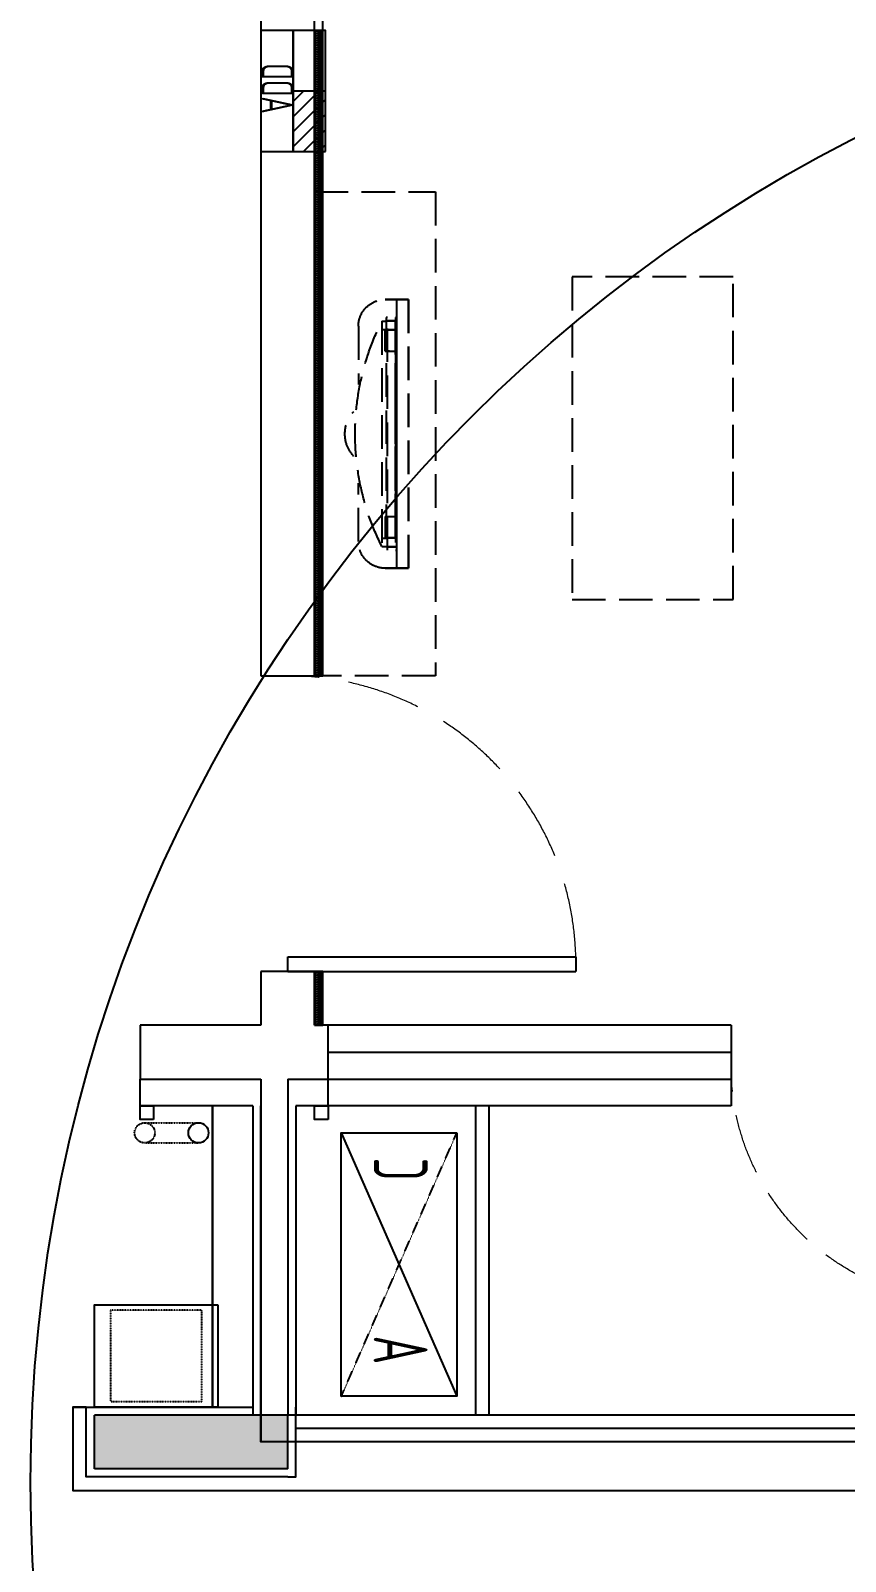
# Model space of a CAD drawing. Header units: millimetres. Extents: x -28014 to 297841, y -81741 to 47579.
# Drawn here: x 263698 to 266731, y -52128 to -46434 of the extents above; entities that cross this region are included whole.
import ezdxf

# ---------------------------------------------------------------- set-up
doc = ezdxf.new("R2010")
doc.units = ezdxf.units.MM
doc.header["$MEASUREMENT"] = 0
doc.linetypes.add('__DASH', pattern=[0.35, 0.25, -0.1])
doc.linetypes.add('DASH', pattern=[0.35, 0.25, -0.1])
for name, color, linetype in [('A-墙体-面层', 6, 'Continuous'), ('A-楼面-下部', 23, 'Continuous'), ('A-注释-填充', 8, 'Continuous'), ('A-电气-洞口', 171, 'Continuous'), ('A-立面-填充2', 32, 'Continuous'), ('A-结构-墙体', 171, 'Continuous'), ('A-给排水-设备', 132, 'Continuous'), ('AR9-剪力墙（柱）填充', 250, 'Continuous'), ('AR9-剪力墙（柱）线', 6, 'Continuous'), ('AR9-墙线', 160, 'Continuous'), ('AR9-建筑幕墙（窗）', 12, 'Continuous'), ('AR9-阳台栏杆（天花隐）', 12, 'Continuous'), ('FC-平面高差线', 144, 'Continuous'), ('FF-活动家具', 51, 'Continuous'), ('FF-门', 20, 'Continuous'), ('FF-门套', 20, 'Continuous'), ('装饰', 152, 'Continuous')]:
    doc.layers.add(name, color=color, linetype=linetype)
doc.styles.add('DADRI-HZ', font='hzs.shx', dxfattribs={"width": 0.7, "bigfont": 'hztxt.shx'})
doc.styles.add('标注', font='hzs.shx', dxfattribs={"width": 0.7, "bigfont": 'hztxt.shx'})

# ---------------------------------------------------------------- blocks, each defined once
blk = doc.blocks.new('1800电视柜')
at = {"layer": 'FF-活动家具', "linetype": '__DASH', "ltscale": 500}
for p, q in [((500, -163), (716.6, -163)), ((1300, -163), (1083.4, -163)), ((480.5, -250.7), (1319.5, -250.7)), ((480.5, -250.7), (480.5, -265.7)), ((512.3, -250.7), (512.3, -265.7)), ((592.8, -263), (512.3, -263)), ((1207.2, -263), (1287.7, -263)), ((1287.7, -250.7), (1287.7, -265.7)), ((1319.5, -250.7), (1319.5, -265.7)), ((1400, -306.4), (400, -306.4))]:
    blk.add_line(p, q, dxfattribs=at)
for points in [[(0, 0), (0, -450), (1800, -450), (1800, 0)], [(1332.5, -305.7), (467.5, -305.7), (467.5, -300.7), (1332.5, -300.7)]]:
    blk.add_lwpolyline(points, close=True, dxfattribs=at)
for points in [[(1400, -263), (1400, -350), (400, -350), (400, -263)], [(400, -263), (400, -350), (1400, -350), (1400, -263)]]:
    blk.add_lwpolyline(points, dxfattribs=at)
for centre, radius, start, end in [((900, -234), 121.2, 46.3591, 133.6409), ((500, -263), 100, 90, 180), ((900, -1080.6), 929.9, 63.1842, 116.8158), ((1300, -263), 100, 0, 90)]:
    blk.add_arc(centre, radius, start, end, dxfattribs=at)
for points, invisible_edges in [([(400, -344.2, -63), (400, -279, -73), (400, -306.4, -79.5), (400, -344.2, -63)], 13), ([(400, -279, 2.6), (400, -347, -21.2), (400, -306.4, 9.2), (400, -279, 2.6)], 11), ([(592.8, -263, -70.4), (592.8, -279, 2.6), (592.8, -263), (592.8, -263, -70.4)], 9), ([(592.8, -279, -73), (592.8, -279, 2.6), (592.8, -263, -70.4), (592.8, -279, -73)], 11), ([(592.8, -344.2, -63), (592.8, -279, -73), (592.8, -306.4, -79.5), (592.8, -344.2, -63)], 13), ([(1207.2, -344.2, -63), (1207.2, -263), (1207.2, -306.4, -79.5), (1207.2, -344.2, -63)], 13), ([(400, -306.4, 9.2), (400, -344.2, -7.4), (400, -333, 18.3), (400, -306.4, 9.2)], 11), ([(400, -344.2, -63), (400, -306.4, -79.5), (400, -333, -88.7), (400, -344.2, -63)], 13), ([(400, -333.4, -88), (400, -334.7, -89.7), (400, -333, -88.7), (400, -333.4, -88)], 9), ([(400, -334.7, 19.4), (400, -333.5, 17.5), (400, -333, 18.3), (400, -334.7, 19.4)], 9), ([(400, -333, 18.3), (400, -344.2, -7.4), (400, -339.4, 5.9), (400, -333, 18.3)], 9), ([(400, -344.2, -63), (400, -333, -88.7), (400, -339.4, -76.3), (400, -344.2, -63)], 9), ([(400, -333.9, -87.2), (400, -335.6, -88.2), (400, -333.4, -88), (400, -333.9, -87.2)], 11), ([(400, -335.6, 17.8), (400, -333.9, 16.8), (400, -333.5, 17.5), (400, -335.6, 17.8)], 13), ([(400, -336.1, 17), (400, -333.9, 16.8), (400, -335.6, 17.8), (400, -336.1, 17)], 11), ([(400, -336.1, 17), (400, -334.4, 16), (400, -333.9, 16.8), (400, -336.1, 17)], 13), ([(400, -334.3, -86.5), (400, -335.6, -88.2), (400, -333.9, -87.2), (400, -334.3, -86.5)], 11), ([(400, -334.3, -86.5), (400, -336.1, -87.4), (400, -335.6, -88.2), (400, -334.3, -86.5)], 13), ([(400, -334.7, -85.7), (400, -336.1, -87.4), (400, -334.3, -86.5), (400, -334.7, -85.7)], 11), ([(400, -336.1, 17), (400, -334.8, 15.2), (400, -334.4, 16), (400, -336.1, 17)], 13), ([(400, -335.6, 17.8), (400, -334.7, 19.4), (400, -335.2, 18.6), (400, -335.6, 17.8)], 9), ([(400, -334.7, -89.7), (400, -335.6, -88.2), (400, -335.2, -89), (400, -334.7, -89.7)], 9), ([(400, -335.1, -85), (400, -337, -85.8), (400, -334.7, -85.7), (400, -335.1, -85)], 11), ([(400, -337, 15.5), (400, -335.3, 14.4), (400, -334.8, 15.2), (400, -337, 15.5)], 13), ([(400, -335.6, -84.2), (400, -337, -85.8), (400, -335.1, -85), (400, -335.6, -84.2)], 11), ([(400, -337.4, 14.7), (400, -335.3, 14.4), (400, -337, 15.5), (400, -337.4, 14.7)], 11), ([(400, -337.4, 14.7), (400, -335.7, 13.6), (400, -335.3, 14.4), (400, -337.4, 14.7)], 13), ([(400, -336, -83.5), (400, -337.8, -84.3), (400, -335.6, -84.2), (400, -336, -83.5)], 11), ([(400, -337.4, 14.7), (400, -336.1, 12.8), (400, -335.7, 13.6), (400, -337.4, 14.7)], 13), ([(400, -336.4, -82.7), (400, -337.8, -84.3), (400, -336, -83.5), (400, -336.4, -82.7)], 11), ([(400, -336.1, -87.4), (400, -337, -85.8), (400, -336.5, -86.6), (400, -336.1, -87.4)], 9), ([(400, -337, 15.5), (400, -336.1, 17), (400, -336.5, 16.3), (400, -337, 15.5)], 9), ([(400, -338.2, 13.1), (400, -336.5, 12), (400, -336.1, 12.8), (400, -338.2, 13.1)], 13), ([(400, -336.4, -82.7), (400, -338.2, -83.5), (400, -337.8, -84.3), (400, -336.4, -82.7)], 13), ([(400, -336.7, -82), (400, -338.2, -83.5), (400, -336.4, -82.7), (400, -336.7, -82)], 11), ([(400, -338.2, 13.1), (400, -337, 11.2), (400, -336.5, 12), (400, -338.2, 13.1)], 13), ([(400, -337.1, -81.2), (400, -339, -81.9), (400, -336.7, -82), (400, -337.1, -81.2)], 11), ([(400, -337, -85.8), (400, -337.8, -84.3), (400, -337.4, -85.1), (400, -337, -85.8)], 9), ([(400, -339, 11.5), (400, -337.4, 10.4), (400, -337, 11.2), (400, -339, 11.5)], 13), ([(400, -337.5, -80.4), (400, -339, -81.9), (400, -337.1, -81.2), (400, -337.5, -80.4)], 11), ([(400, -338.2, 13.1), (400, -337.4, 14.7), (400, -337.8, 13.9), (400, -338.2, 13.1)], 9), ([(400, -339, 11.5), (400, -337.8, 9.6), (400, -337.4, 10.4), (400, -339, 11.5)], 13), ([(400, -337.9, -79.7), (400, -339.8, -80.3), (400, -337.5, -80.4), (400, -337.9, -79.7)], 11), ([(400, -339.8, 9.9), (400, -338.1, 8.8), (400, -337.8, 9.6), (400, -339.8, 9.9)], 13), ([(400, -338.2, -78.9), (400, -339.8, -80.3), (400, -337.9, -79.7), (400, -338.2, -78.9)], 11), ([(400, -339.8, 9.9), (400, -338.5, 7.9), (400, -338.1, 8.8), (400, -339.8, 9.9)], 13), ([(400, -339, 11.5), (400, -338.2, 13.1), (400, -338.6, 12.3), (400, -339, 11.5)], 9), ([(400, -338.2, -83.5), (400, -339, -81.9), (400, -338.6, -82.7), (400, -338.2, -83.5)], 9), ([(400, -338.6, -78.1), (400, -340.6, -78.6), (400, -338.2, -78.9), (400, -338.6, -78.1)], 11), ([(400, -340.6, 8.3), (400, -338.9, 7.1), (400, -338.5, 7.9), (400, -340.6, 8.3)], 13), ([(400, -339, -77.4), (400, -340.6, -78.6), (400, -338.6, -78.1), (400, -339, -77.4)], 11), ([(400, -340.9, 7.5), (400, -338.9, 7.1), (400, -340.6, 8.3), (400, -340.9, 7.5)], 11), ([(400, -340.9, 7.5), (400, -339.3, 6.3), (400, -338.9, 7.1), (400, -340.9, 7.5)], 13), ([(400, -339, -81.9), (400, -339.8, -80.3), (400, -339.4, -81.1), (400, -339, -81.9)], 9), ([(400, -339.8, 9.9), (400, -339, 11.5), (400, -339.4, 10.7), (400, -339.8, 9.9)], 9), ([(400, -339, -77.4), (400, -340.9, -77.8), (400, -340.6, -78.6), (400, -339, -77.4)], 13), ([(400, -339.3, -76.6), (400, -340.9, -77.8), (400, -339, -77.4), (400, -339.3, -76.6)], 11), ([(400, -340.9, 7.5), (400, -339.6, 5.5), (400, -339.3, 6.3), (400, -340.9, 7.5)], 13), ([(400, -339.6, -75.8), (400, -341.7, -76.2), (400, -339.3, -76.6), (400, -339.6, -75.8)], 11), ([(400, -341.7, 5.8), (400, -340, 4.6), (400, -339.6, 5.5), (400, -341.7, 5.8)], 13), ([(400, -340, -75), (400, -341.7, -76.2), (400, -339.6, -75.8), (400, -340, -75)], 11), ([(400, -340.6, 8.3), (400, -339.8, 9.9), (400, -340.2, 9.1), (400, -340.6, 8.3)], 9), ([(400, -339.8, -80.3), (400, -340.6, -78.6), (400, -340.2, -79.5), (400, -339.8, -80.3)], 9), ([(400, -342, 5), (400, -340, 4.6), (400, -341.7, 5.8), (400, -342, 5)], 11), ([(400, -342, 5), (400, -340.3, 3.8), (400, -340, 4.6), (400, -342, 5)], 13), ([(400, -340.3, -74.2), (400, -341.7, -76.2), (400, -340, -75), (400, -340.3, -74.2)], 11), ([(400, -340.6, -73.4), (400, -342.3, -74.5), (400, -340.3, -74.2), (400, -340.6, -73.4)], 11), ([(400, -342.7, 3.3), (400, -340.7, 3), (400, -340.3, 3.8), (400, -342.7, 3.3)], 13), ([(400, -340.9, -72.6), (400, -342.3, -74.5), (400, -340.6, -73.4), (400, -340.9, -72.6)], 11), ([(400, -342.7, 3.3), (400, -341, 2.1), (400, -340.7, 3), (400, -342.7, 3.3)], 13), ([(400, -341.7, 5.8), (400, -340.9, 7.5), (400, -341.3, 6.6), (400, -341.7, 5.8)], 9), ([(400, -340.9, -77.8), (400, -341.7, -76.2), (400, -341.3, -77), (400, -340.9, -77.8)], 9), ([(400, -341.2, -71.8), (400, -343, -72.9), (400, -340.9, -72.6), (400, -341.2, -71.8)], 11), ([(400, -343.3, 1.7), (400, -341.3, 1.3), (400, -341, 2.1), (400, -343.3, 1.7)], 13), ([(400, -341.6, -71), (400, -343, -72.9), (400, -341.2, -71.8), (400, -341.6, -71)], 11), ([(400, -343.3, 1.7), (400, -341.6, 0.4), (400, -341.3, 1.3), (400, -343.3, 1.7)], 13), ([(400, -341.8, -70.2), (400, -343.6, -71.2), (400, -341.6, -71), (400, -341.8, -70.2)], 11), ([(400, -343.9, 0), (400, -342, -0.4), (400, -341.6, 0.4), (400, -343.9, 0)], 13), ([(552.5, -300.7, 151.3), (467.5, -300.7, 611.3), (552.5, -300.7, 561.3), (552.5, -300.7, 151.3)], 11), ([(552.5, -300.7, 561.3), (750.6, -300.7, 611.3), (780.1, -300.7, 561.3), (552.5, -300.7, 561.3)], 9), ([(1051.3, -300.7, 101.3), (552.5, -300.7, 151.3), (1021.8, -300.7, 151.3), (1051.3, -300.7, 101.3)], 9), ([(750.6, -300.7, 611.3), (1247.5, -300.7, 561.3), (780.1, -300.7, 561.3), (750.6, -300.7, 611.3)], 9), ([(1247.5, -300.7, 151.3), (1051.3, -300.7, 101.3), (1021.8, -300.7, 151.3), (1247.5, -300.7, 151.3)], 9), ([(1247.5, -300.7, 561.3), (1332.5, -300.7, 611.3), (1247.5, -300.7, 151.3), (1247.5, -300.7, 561.3)], 11), ([(400, -341.7, -76.2), (400, -342.3, -74.5), (400, -342, -75.4), (400, -341.7, -76.2)], 9), ([(400, -341.8, -70.2), (400, -343.9, -70.3), (400, -343.6, -71.2), (400, -341.8, -70.2)], 13), ([(400, -342.1, -69.4), (400, -343.9, -70.3), (400, -341.8, -70.2), (400, -342.1, -69.4)], 11), ([(400, -342.7, 3.3), (400, -342, 5), (400, -342.3, 4.2), (400, -342.7, 3.3)], 9), ([(400, -343.9, 0), (400, -342.3, -1.3), (400, -342, -0.4), (400, -343.9, 0)], 13), ([(400, -342.4, -68.6), (400, -343.9, -70.3), (400, -342.1, -69.4), (400, -342.4, -68.6)], 11), ([(400, -342.3, -74.5), (400, -343, -72.9), (400, -342.7, -73.7), (400, -342.3, -74.5)], 9), ([(400, -344.5, -1.7), (400, -342.5, -2.1), (400, -342.3, -1.3), (400, -344.5, -1.7)], 13), ([(400, -342.7, -67.8), (400, -344.5, -68.6), (400, -342.4, -68.6), (400, -342.7, -67.8)], 11), ([(400, -344.5, -1.7), (400, -342.8, -3), (400, -342.5, -2.1), (400, -344.5, -1.7)], 13), ([(400, -343.3, 1.7), (400, -342.7, 3.3), (400, -343, 2.5), (400, -343.3, 1.7)], 9), ([(400, -342.7, -67.8), (400, -344.8, -67.8), (400, -344.5, -68.6), (400, -342.7, -67.8)], 13), ([(400, -343, -67), (400, -344.8, -67.8), (400, -342.7, -67.8), (400, -343, -67)], 11), ([(400, -344.8, -2.6), (400, -342.8, -3), (400, -344.5, -1.7), (400, -344.8, -2.6)], 11), ([(400, -344.8, -2.6), (400, -343.1, -3.8), (400, -342.8, -3), (400, -344.8, -2.6)], 13), ([(400, -343, -72.9), (400, -343.6, -71.2), (400, -343.3, -72), (400, -343, -72.9)], 9), ([(400, -343.2, -66.2), (400, -344.8, -67.8), (400, -343, -67), (400, -343.2, -66.2)], 11), ([(400, -345.3, -4.3), (400, -343.4, -4.7), (400, -343.1, -3.8), (400, -345.3, -4.3)], 13), ([(400, -343.5, -65.4), (400, -345.3, -66.1), (400, -343.2, -66.2), (400, -343.5, -65.4)], 11), ([(400, -343.9, 0), (400, -343.3, 1.7), (400, -343.6, 0.8), (400, -343.9, 0)], 9), ([(400, -345.3, -4.3), (400, -343.6, -5.6), (400, -343.4, -4.7), (400, -345.3, -4.3)], 13), ([(400, -343.7, -64.6), (400, -345.3, -66.1), (400, -343.5, -65.4), (400, -343.7, -64.6)], 11), ([(400, -345.6, -5.1), (400, -343.9, -6.4), (400, -343.6, -5.6), (400, -345.6, -5.1)], 13), ([(400, -344, -63.7), (400, -345.9, -64.4), (400, -343.7, -64.6), (400, -344, -63.7)], 11), ([(400, -344.5, -1.7), (400, -343.9, 0), (400, -344.2, -0.9), (400, -344.5, -1.7)], 9), ([(400, -343.9, -70.3), (400, -344.5, -68.6), (400, -344.2, -69.5), (400, -343.9, -70.3)], 9), ([(400, -346.1, -6.9), (400, -344.2, -7.3), (400, -343.9, -6.4), (400, -346.1, -6.9)], 13), ([(400, -344.2, -62.9), (400, -345.9, -64.4), (400, -344, -63.7), (400, -344.2, -62.9)], 11), ([(400, -344.4, -62.1), (400, -346.3, -62.6), (400, -344.2, -62.9), (400, -344.4, -62.1)], 11), ([(400, -346.1, -6.9), (400, -344.4, -8.2), (400, -344.2, -7.3), (400, -346.1, -6.9)], 13), ([(400, -344.6, -61.3), (400, -346.3, -62.6), (400, -344.4, -62.1), (400, -344.6, -61.3)], 11), ([(400, -346.6, -8.6), (400, -344.6, -9.1), (400, -344.4, -8.2), (400, -346.6, -8.6)], 13), ([(400, -344.8, -60.4), (400, -346.8, -60.9), (400, -344.6, -61.3), (400, -344.8, -60.4)], 11), ([(400, -346.6, -8.6), (400, -344.9, -9.9), (400, -344.6, -9.1), (400, -346.6, -8.6)], 13), ([(400, -345.1, -59.6), (400, -346.8, -60.9), (400, -344.8, -60.4), (400, -345.1, -59.6)], 11), ([(400, -346.8, -9.5), (400, -345.1, -10.8), (400, -344.9, -9.9), (400, -346.8, -9.5)], 13)]:
    blk.add_3dface(points, dxfattribs=dict(at, invisible_edges=invisible_edges))
for points in [[(467.5, -270.7, 57.3), (467.5, -265.7, 57.3), (1332.5, -265.7, 57.3), (1332.5, -270.7, 57.3)], [(479.5, -300.7, 117.3), (479.5, -270.7, 117.3), (479.5, -270.7, 595.3), (479.5, -300.7, 595.3)], [(513.3, -300.7, 117.3), (513.3, -270.7, 117.3), (513.3, -270.7, 595.3), (513.3, -300.7, 595.3)], [(1286.7, -300.7, 117.3), (1286.7, -270.7, 117.3), (1286.7, -270.7, 595.3), (1286.7, -300.7, 595.3)], [(1320.5, -300.7, 117.3), (1320.5, -270.7, 117.3), (1320.5, -270.7, 595.3), (1320.5, -300.7, 595.3)], [(479.5, -300.7, 117.3), (1320.5, -300.7, 117.3), (1320.5, -300.7, 595.3), (479.5, -300.7, 595.3)]]:
    blk.add_3dface(points, dxfattribs=at)
blk = doc.blocks.new('1200长茶几')
at = {"layer": 'FF-活动家具', "linetype": '__DASH', "ltscale": 500}
blk.add_lwpolyline([(0, -600), (1200, -600), (1200, 0), (0, 0)], close=True, dxfattribs=at)
blk = doc.blocks.new('双机上下布置')
blk.add_lwpolyline([(980, 0), (0, 0), (0, -430), (980, -430)], close=True)
at = {"linetype": 'DASH', "ltscale": 0.5}
blk.add_lwpolyline([(0, -430), (980, 0)], dxfattribs=at)
blk.add_lwpolyline([(980, -430), (0, 0)])
at = {"style": 'DADRI-HZ', "width": 0.7}
for s, p in [('A', (118.8, -309.1)), ('C', (801.7, -309.1))]:
    blk.add_text(s, height=200, dxfattribs=at).set_placement(p)
blk = doc.blocks.new('$DorLib2D$00000001')
for p, q in [((0.45, 0.975), (0.5, 0.975)), ((0.45, 0), (0.45, 0.975)), ((0.5, 0), (0.5, 0.975)), ((0.5, 0), (0.45, 0))]:
    blk.add_line(p, q)
at = {"color": 8, "linetype": '__DASH', "lineweight": 13}
blk.add_arc((0.475, 0), 0.975, 91.4693, 180, dxfattribs=at)
blk = doc.blocks.new('$WINLIB2D$00000001')
at = {"color": 0}
for points in [[(-0.5, 0.5), (-0.5, -0.5)], [(-0.5, 0.5), (0.5, 0.5)], [(0.5, -0.5), (0.5, 0.5)], [(0.5, 0.1667), (-0.5, 0.1667)], [(0.5, -0.1667), (-0.5, -0.1667)], [(-0.5, -0.5), (0.5, -0.5)]]:
    blk.add_lwpolyline(points, dxfattribs=at)
blk = doc.blocks.new('$LinePat$岩棉板')
at = {"color": 0}
for p, q in [((0, -17), (12, -67)), ((12, -67), (24, -17))]:
    blk.add_line(p, q, dxfattribs=at)
for centre, start, end in [((12, -17), 0, 180), ((0, -67), 270, 0), ((24, -67), 180, 270)]:
    blk.add_arc(centre, 12, start, end, dxfattribs=at)
at = {"layer": 'Defpoints'}
blk.add_point((0, 0), dxfattribs=at)
at = {"layer": 'Defpoints', "color": 0}
blk.add_point((24, -84), dxfattribs=at)
blk = doc.blocks.new('d1')
at = {"layer": 'A-电气-洞口'}
blk.add_lwpolyline([(0, 120), (450, 120), (450, 0), (0, 0)], close=True, dxfattribs=at)
at = {"layer": 'A-电气-洞口', "style": '标注', "width": 0.7}
blk.add_text('ADD', height=120, dxfattribs=at).set_placement((140.9, 1.8))
blk = doc.blocks.new('d2')
at = {"layer": 'A-电气-洞口'}
h = blk.add_hatch(dxfattribs=at)
h.set_pattern_fill('ANSI31', color=256, scale=25, style=0)
h.set_pattern_definition([(45, (-62577.283, -46598.13), (-28.0633, 28.0633), [])])
h.paths.add_polyline_path([(225, 0), (225, 120), (0, 120), (0, 0)])
blk.add_line((225, 120), (225, 0), dxfattribs=at)
at = {"layer": 'A-电气-洞口', "ltscale": 0.01}
blk.add_lwpolyline([(0, 120), (450, 120), (450, 0), (0, 0)], close=True, dxfattribs=at)

msp = doc.modelspace()

# ---------------------------------------------------------------- hatches: boundary and pattern name
at = {"layer": 'AR9-剪力墙（柱）填充'}
msp.add_hatch(color=256, dxfattribs=at).paths.add_polyline_path([(264655.669, -51583.674), (263935.669, -51583.674), (263935.669, -51783.674), (264655.669, -51783.674)])

# ---------------------------------------------------------------- linework, layer by layer
at = {"layer": 'A-墙体-面层', "ltscale": 0.01}
msp.add_lwpolyline([(264755.669, -50133.674), (264785.669, -50133.674), (264785.669, -49933.674), (264755.669, -49933.674)], dxfattribs=at)
at = {"layer": 'A-楼面-下部', "ltscale": 0.01}
msp.add_lwpolyline([(264375.669, -50433.674), (264375.67, -51173.674)], dxfattribs=at)
at = {"layer": 'A-注释-填充', "linetype": '__DASH', "ltscale": 0.5}
msp.add_lwpolyline([(264375.67, -51173.674), (264375.669, -51553.674)], dxfattribs=at)
at = {"layer": 'A-立面-填充2', "ltscale": 0.25}
msp.add_lwpolyline([(264395.669, -51173.674), (264395.669, -51553.674), (263935.669, -51553.674), (263935.669, -51173.674)], close=True, dxfattribs=at)
at = {"layer": 'A-立面-填充2', "linetype": 'DASH', "ltscale": 0.25}
msp.add_lwpolyline([(263995.669, -51193.674), (263995.669, -51533.674), (264335.669, -51533.674), (264335.669, -51193.674)], close=True, dxfattribs=at)
at = {"layer": 'A-结构-墙体', "linetype": '__DASH'}
msp.add_lwpolyline([(267605.669, -51583.674), (264555.669, -51583.674), (264555.669, -51683.674)], dxfattribs=at)
at = {"layer": 'A-给排水-设备', "linetype": '__DASH', "ltscale": 0.1}
for points in [[(264123.17, -50496.174), (264323.17, -50496.174)], [(264123.17, -50571.174), (264323.17, -50571.174)]]:
    msp.add_lwpolyline(points, dxfattribs=at)
msp.add_circle((264123.17, -50533.674), 37.5, dxfattribs=at)
at = {"layer": 'A-给排水-设备'}
msp.add_circle((264323.17, -50533.674), 37.5, dxfattribs=at)
at = {"layer": 'AR9-剪力墙（柱）线'}
for p, q in [((264655.669, -51583.674), (263935.669, -51583.674)), ((263935.669, -51783.674), (263935.669, -51583.674)), ((264655.669, -51783.674), (264655.669, -51583.674)), ((264655.669, -51783.674), (263935.669, -51783.674))]:
    msp.add_line(p, q, dxfattribs=at)
at = {"layer": 'AR9-墙线'}
for p, q in [((264555.669, -45533.674), (264555.669, -48833.674)), ((264755.669, -48833.674), (264755.669, -45633.674)), ((264555.669, -48833.674), (264755.669, -48833.674)), ((264755.669, -49933.674), (264555.669, -49933.674)), ((264555.669, -49933.674), (264555.669, -50133.674)), ((264755.669, -50133.674), (264755.669, -49933.674)), ((264555.669, -50133.674), (264105.669, -50133.674)), ((264105.669, -50133.674), (264105.669, -50333.674)), ((264805.669, -50133.674), (264755.669, -50133.674)), ((264805.669, -50333.674), (264805.669, -50133.674)), ((264105.669, -50333.674), (264555.669, -50333.674)), ((264555.669, -50333.674), (264555.669, -51583.674)), ((264655.669, -50333.674), (264805.669, -50333.674)), ((264655.669, -50333.674), (264655.669, -51583.674)), ((264655.669, -51583.674), (264555.669, -51583.674))]:
    msp.add_line(p, q, dxfattribs=at)
msp.add_lwpolyline([(264755.669, -48833.674), (264785.669, -48833.674), (264785.669, -45633.674)], dxfattribs=at)
at = {"layer": 'AR9-阳台栏杆（天花隐）'}
for points in [[(265355.669, -51583.674), (265355.669, -50433.674)], [(265405.669, -51583.674), (265405.669, -50433.674)], [(267605.669, -51583.674), (264685.669, -51583.674)], [(267605.669, -51633.674), (264685.669, -51633.674)]]:
    msp.add_lwpolyline(points, dxfattribs=at)
at = {"layer": 'FC-平面高差线', "color": 144}
for p, q in [((264105.669, -50433.674), (264105.669, -50333.674)), ((264805.669, -50433.674), (264805.669, -50333.674)), ((264525.669, -50433.674), (264105.669, -50433.674)), ((264525.669, -50433.674), (264525.669, -51583.674)), ((264805.669, -50433.674), (264685.669, -50433.674)), ((264685.669, -50433.674), (264685.669, -51583.674)), ((264655.669, -51813.674), (263935.669, -51813.674))]:
    msp.add_line(p, q, dxfattribs=at)
for points in [[(263855.67, -51553.674), (264375.67, -51553.674), (264375.67, -50433.674)], [(267605.669, -51683.674), (264555.669, -51683.674), (264555.669, -50433.674)], [(263905.669, -51553.674), (263855.67, -51553.674), (263855.669, -51808.674), (263855.669, -51863.674), (267605.67, -51863.674)], [(263935.669, -51813.674), (263905.669, -51813.674), (263905.669, -51713.674), (263905.669, -51713.674), (263905.669, -51553.674), (264525.669, -51553.674)], [(264655.669, -51813.674), (264685.669, -51813.674), (264685.669, -51713.674), (264685.669, -51713.674), (264685.669, -51553.674), (264685.669, -51553.674)]]:
    msp.add_lwpolyline(points, dxfattribs=at)
at = {"layer": 'FF-门套'}
msp.add_circle((269305.67, -51833.674), 5607.356, dxfattribs=at)
at = {"layer": '装饰'}
for points in [[(264155.669, -50483.674), (264105.669, -50483.674), (264105.669, -50433.674), (264155.669, -50433.674)], [(264805.67, -50483.674), (264755.67, -50483.674), (264755.67, -50433.674), (264805.67, -50433.674)]]:
    msp.add_lwpolyline(points, close=True, dxfattribs=at)

# ---------------------------------------------------------------- block references
at = {"layer": 'A-注释-填充', "yscale": 0.3565137037395431, "zscale": 0.3565137037395431}
for p, xscale, rotation in [((264785.669, -46440.108), -0.3574619920922241, 269.9999999999114), ((264785.669, -46448.687), -0.3574619920922241, 269.9999999999114), ((264785.669, -46457.267), -0.3574619920922241, 269.9999999999114), ((264785.669, -46465.846), -0.3574619920922241, 269.9999999999114), ((264785.669, -46474.425), -0.3574619920922241, 269.9999999999114), ((264785.669, -46483.004), -0.3574619920922241, 269.9999999999114), ((264785.669, -46491.583), -0.3574619920922241, 269.9999999999114), ((264785.669, -46500.162), -0.3574619920922241, 269.9999999999114), ((264785.669, -46508.741), -0.3574619920922241, 269.9999999999114), ((264785.669, -46517.32), -0.3574619920922241, 269.9999999999114), ((264785.669, -46525.899), -0.3574619920922241, 269.9999999999114), ((264785.669, -46534.478), -0.3574619920922241, 269.9999999999114), ((264785.669, -46543.057), -0.3574619920922241, 269.9999999999114), ((264785.669, -46551.637), -0.3574619920922241, 269.9999999999114), ((264785.669, -46560.216), -0.3574619920922241, 269.9999999999114), ((264785.669, -46568.795), -0.3574619920922241, 269.9999999999114), ((264785.669, -46577.374), -0.3574619920922241, 269.9999999999114), ((264785.669, -46585.953), -0.3574619920922241, 269.9999999999114), ((264785.669, -46594.532), -0.3574619920922241, 269.9999999999114), ((264785.669, -46603.111), -0.3574619920922241, 269.9999999999114), ((264785.669, -46611.69), -0.3574619920922241, 269.9999999999114), ((264785.669, -46620.269), -0.3574619920922241, 269.9999999999114), ((264785.669, -46628.848), -0.3574619920922241, 269.9999999999114), ((264785.669, -46637.427), -0.3574619920922241, 269.9999999999114), ((264785.669, -46646.006), -0.3574619920922241, 269.9999999999114), ((264785.669, -46654.586), -0.3574619920922241, 269.9999999999114), ((264785.669, -46663.165), -0.3574619920922241, 269.9999999999114), ((264785.669, -46671.744), -0.3574619920922241, 269.9999999999114), ((264785.669, -46680.323), -0.3574619920922241, 269.9999999999114), ((264785.669, -46688.902), -0.3574619920922241, 269.9999999999114), ((264785.669, -46697.481), -0.3574619920922241, 269.9999999999114), ((264785.669, -46706.06), -0.3574619920922241, 269.9999999999114), ((264785.669, -46714.639), -0.3574619920922241, 269.9999999999114), ((264785.669, -46723.218), -0.3574619920922241, 269.9999999999114), ((264785.669, -46731.797), -0.3574619920922241, 269.9999999999114), ((264785.669, -46740.376), -0.3574619920922241, 269.9999999999114), ((264785.669, -46748.956), -0.3574619920922241, 269.9999999999114), ((264785.669, -46757.535), -0.3574619920922241, 269.9999999999114), ((264785.669, -46766.114), -0.3574619920922241, 269.9999999999114), ((264785.669, -46774.693), -0.3574619920922241, 269.9999999999114), ((264785.669, -46783.272), -0.3574619920922241, 269.9999999999114), ((264785.669, -46791.851), -0.3574619920922241, 269.9999999999114), ((264785.669, -46800.43), -0.3574619920922241, 269.9999999999114), ((264785.669, -46809.009), -0.3574619920922241, 269.9999999999114), ((264785.669, -46817.588), -0.3574619920922241, 269.9999999999114), ((264785.669, -46826.167), -0.3574619920922241, 269.9999999999114), ((264785.669, -46834.746), -0.3574619920922241, 269.9999999999114), ((264785.669, -46843.326), -0.3574619920922241, 269.9999999999114), ((264785.669, -46851.905), -0.3574619920922241, 269.9999999999114), ((264785.669, -46860.484), -0.3574619920922241, 269.9999999999114), ((264785.669, -46869.063), -0.3574619920922241, 269.9999999999114), ((264785.669, -46877.642), -0.3574619920922241, 269.9999999999114), ((264785.669, -46886.221), -0.3574619920922241, 269.9999999999114), ((264785.669, -46894.8), -0.3574619920922241, 269.9999999999114), ((264785.669, -46903.379), -0.3574619920922241, 269.9999999999114), ((264785.669, -46911.958), -0.3574619920922241, 269.9999999999114), ((264785.669, -46920.537), -0.3574619920922241, 269.9999999999114), ((264785.669, -46929.116), -0.3574619920922241, 269.9999999999114), ((264785.669, -46937.695), -0.3574619920922241, 269.9999999999114), ((264785.669, -46946.275), -0.3574619920922241, 269.9999999999114), ((264785.669, -46954.854), -0.3574619920922241, 269.9999999999114), ((264785.669, -46963.433), -0.3574619920922241, 269.9999999999114), ((264785.669, -46972.012), -0.3574619920922241, 269.9999999999114), ((264785.669, -46980.591), -0.3574619920922241, 269.9999999999114), ((264785.669, -46989.17), -0.3574619920922241, 269.9999999999114), ((264785.669, -46997.749), -0.3574619920922241, 269.9999999999114), ((264785.669, -47006.328), -0.3574619920922241, 269.9999999999114), ((264785.669, -47014.907), -0.3574619920922241, 269.9999999999114), ((264785.669, -47023.486), -0.3574619920922241, 269.9999999999114), ((264785.669, -47032.065), -0.3574619920922241, 269.9999999999114), ((264785.669, -47040.645), -0.3574619920922241, 269.9999999999114), ((264785.669, -47049.224), -0.3574619920922241, 269.9999999999114), ((264785.669, -47057.803), -0.3574619920922241, 269.9999999999114), ((264785.669, -47066.382), -0.3574619920922241, 269.9999999999114), ((264785.669, -47074.961), -0.3574619920922241, 269.9999999999114), ((264785.669, -47083.54), -0.3574619920922241, 269.9999999999114), ((264785.669, -47092.119), -0.3574619920922241, 269.9999999999114), ((264785.669, -47100.698), -0.3574619920922241, 269.9999999999114), ((264785.669, -47109.277), -0.3574619920922241, 269.9999999999114), ((264785.669, -47117.856), -0.3574619920922241, 269.9999999999114), ((264785.669, -47126.435), -0.3574619920922241, 269.9999999999114), ((264785.669, -47135.015), -0.3574619920922241, 269.9999999999114), ((264785.669, -47143.594), -0.3574619920922241, 269.9999999999114), ((264785.669, -47152.173), -0.3574619920922241, 269.9999999999114), ((264785.669, -47160.752), -0.3574619920922241, 269.9999999999114), ((264785.669, -47169.331), -0.3574619920922241, 269.9999999999114), ((264785.669, -47177.91), -0.3574619920922241, 269.9999999999114), ((264785.669, -47186.489), -0.3574619920922241, 269.9999999999114), ((264785.669, -47195.068), -0.3574619920922241, 269.9999999999114), ((264785.669, -47203.647), -0.3574619920922241, 269.9999999999114), ((264785.669, -47212.226), -0.3574619920922241, 269.9999999999114), ((264785.669, -47220.805), -0.3574619920922241, 269.9999999999114), ((264785.669, -47229.384), -0.3574619920922241, 269.9999999999114), ((264785.669, -47237.964), -0.3574619920922241, 269.9999999999114), ((264785.669, -47246.543), -0.3574619920922241, 269.9999999999114), ((264785.669, -47255.122), -0.3574619920922241, 269.9999999999114), ((264785.669, -47263.701), -0.3574619920922241, 269.9999999999114), ((264785.669, -47272.28), -0.3574619920922241, 269.9999999999114), ((264785.669, -47280.859), -0.3574619920922241, 269.9999999999114), ((264785.669, -47289.438), -0.3574619920922241, 269.9999999999114), ((264785.669, -47298.017), -0.3574619920922241, 269.9999999999114), ((264785.669, -47306.596), -0.3574619920922241, 269.9999999999114), ((264785.669, -47315.175), -0.3574619920922241, 269.9999999999114), ((264785.669, -47323.754), -0.3574619920922241, 269.9999999999114), ((264785.669, -47332.334), -0.3574619920922241, 269.9999999999114), ((264785.669, -47340.913), -0.3574619920922241, 269.9999999999114), ((264785.669, -47349.492), -0.3574619920922241, 269.9999999999114), ((264785.669, -47358.071), -0.3574619920922241, 269.9999999999114), ((264785.669, -47366.65), -0.3574619920922241, 269.9999999999114), ((264785.669, -47375.229), -0.3574619920922241, 269.9999999999114), ((264785.669, -47383.808), -0.3574619920922241, 269.9999999999114), ((264785.669, -47392.387), -0.3574619920922241, 269.9999999999114), ((264785.669, -47400.966), -0.3574619920922241, 269.9999999999114), ((264785.669, -47409.545), -0.3574619920922241, 269.9999999999114), ((264785.669, -47418.124), -0.3574619920922241, 269.9999999999114), ((264785.669, -47426.703), -0.3574619920922241, 269.9999999999114), ((264785.669, -47435.283), -0.3574619920922241, 269.9999999999114), ((264785.669, -47443.862), -0.3574619920922241, 269.9999999999114), ((264785.669, -47452.441), -0.3574619920922241, 269.9999999999114), ((264785.669, -47461.02), -0.3574619920922241, 269.9999999999114), ((264785.669, -47469.599), -0.3574619920922241, 269.9999999999114), ((264785.669, -47478.178), -0.3574619920922241, 269.9999999999114), ((264785.669, -47486.757), -0.3574619920922241, 269.9999999999114), ((264785.669, -47495.336), -0.3574619920922241, 269.9999999999114), ((264785.669, -47503.915), -0.3574619920922241, 269.9999999999114), ((264785.669, -47512.494), -0.3574619920922241, 269.9999999999114), ((264785.669, -47521.073), -0.3574619920922241, 269.9999999999114), ((264785.669, -47529.653), -0.3574619920922241, 269.9999999999114), ((264785.669, -47538.232), -0.3574619920922241, 269.9999999999114), ((264785.669, -47546.811), -0.3574619920922241, 269.9999999999114), ((264785.669, -47555.39), -0.3574619920922241, 269.9999999999114), ((264785.669, -47563.969), -0.3574619920922241, 269.9999999999114), ((264785.669, -47572.548), -0.3574619920922241, 269.9999999999114), ((264785.669, -47581.127), -0.3574619920922241, 269.9999999999114), ((264785.669, -47589.706), -0.3574619920922241, 269.9999999999114), ((264785.669, -47598.285), -0.3574619920922241, 269.9999999999114), ((264785.669, -47606.864), -0.3574619920922241, 269.9999999999114), ((264785.669, -47615.443), -0.3574619920922241, 269.9999999999114), ((264785.669, -47624.023), -0.3574619920922241, 269.9999999999114), ((264785.669, -47632.602), -0.3574619920922241, 269.9999999999114), ((264785.669, -47641.181), -0.3574619920922241, 269.9999999999114), ((264785.669, -47649.76), -0.3574619920922241, 269.9999999999114), ((264785.669, -47658.339), -0.3574619920922241, 269.9999999999114), ((264785.669, -47666.918), -0.3574619920922241, 269.9999999999114), ((264785.669, -47675.497), -0.3574619920922241, 269.9999999999114), ((264785.669, -47684.076), -0.3574619920922241, 269.9999999999114), ((264785.669, -47692.655), -0.3574619920922241, 269.9999999999114), ((264785.669, -47701.234), -0.3574619920922241, 269.9999999999114), ((264785.669, -47709.813), -0.3574619920922241, 269.9999999999114), ((264785.669, -47718.392), -0.3574619920922241, 269.9999999999114), ((264785.669, -47726.972), -0.3574619920922241, 269.9999999999114), ((264785.669, -47735.551), -0.3574619920922241, 269.9999999999114), ((264785.669, -47744.13), -0.3574619920922241, 269.9999999999114), ((264785.669, -47752.709), -0.3574619920922241, 269.9999999999114), ((264785.669, -47761.288), -0.3574619920922241, 269.9999999999114), ((264785.669, -47769.867), -0.3574619920922241, 269.9999999999114), ((264785.669, -47778.446), -0.3574619920922241, 269.9999999999114), ((264785.669, -47787.025), -0.3574619920922241, 269.9999999999114), ((264785.669, -47795.604), -0.3574619920922241, 269.9999999999114), ((264785.669, -47804.183), -0.3574619920922241, 269.9999999999114), ((264785.669, -47812.762), -0.3574619920922241, 269.9999999999114), ((264785.669, -47821.342), -0.3574619920922241, 269.9999999999114), ((264785.669, -47829.921), -0.3574619920922241, 269.9999999999114), ((264785.669, -47838.5), -0.3574619920922241, 269.9999999999114), ((264785.669, -47847.079), -0.3574619920922241, 269.9999999999114), ((264785.669, -47855.658), -0.3574619920922241, 269.9999999999114), ((264785.669, -47864.237), -0.3574619920922241, 269.9999999999114), ((264785.669, -47872.816), -0.3574619920922241, 269.9999999999114), ((264785.669, -47881.395), -0.3574619920922241, 269.9999999999114), ((264785.669, -47889.974), -0.3574619920922241, 269.9999999999114), ((264785.669, -47898.553), -0.3574619920922241, 269.9999999999114), ((264785.669, -47907.132), -0.3574619920922241, 269.9999999999114), ((264785.669, -47915.711), -0.3574619920922241, 269.9999999999114), ((264785.669, -47924.291), -0.3574619920922241, 269.9999999999114), ((264785.669, -47932.87), -0.3574619920922241, 269.9999999999114), ((264785.669, -47941.449), -0.3574619920922241, 269.9999999999114), ((264785.669, -47950.028), -0.3574619920922241, 269.9999999999114), ((264785.669, -47958.607), -0.3574619920922241, 269.9999999999114), ((264785.669, -47967.186), -0.3574619920922241, 269.9999999999114), ((264785.669, -47975.765), -0.3574619920922241, 269.9999999999114), ((264785.669, -47984.344), -0.3574619920922241, 269.9999999999114), ((264785.669, -47992.923), -0.3574619920922241, 269.9999999999114), ((264785.669, -48001.502), -0.3574619920922241, 269.9999999999114), ((264785.669, -48010.081), -0.3574619920922241, 269.9999999999114), ((264785.669, -48018.661), -0.3574619920922241, 269.9999999999114), ((264785.669, -48027.24), -0.3574619920922241, 269.9999999999114), ((264785.669, -48035.819), -0.3574619920922241, 269.9999999999114), ((264785.669, -48044.398), -0.3574619920922241, 269.9999999999114), ((264785.669, -48052.977), -0.3574619920922241, 269.9999999999114), ((264785.669, -48061.556), -0.3574619920922241, 269.9999999999114), ((264785.669, -48070.135), -0.3574619920922241, 269.9999999999114), ((264785.669, -48078.714), -0.3574619920922241, 269.9999999999114), ((264785.669, -48087.293), -0.3574619920922241, 269.9999999999114), ((264785.669, -48095.872), -0.3574619920922241, 269.9999999999114), ((264785.669, -48104.451), -0.3574619920922241, 269.9999999999114), ((264785.669, -48113.031), -0.3574619920922241, 269.9999999999114), ((264785.669, -48121.61), -0.3574619920922241, 269.9999999999114), ((264785.669, -48130.189), -0.3574619920922241, 269.9999999999114), ((264785.669, -48138.768), -0.3574619920922241, 269.9999999999114), ((264785.669, -48147.347), -0.3574619920922241, 269.9999999999114), ((264785.669, -48155.926), -0.3574619920922241, 269.9999999999114), ((264785.669, -48164.505), -0.3574619920922241, 269.9999999999114), ((264785.669, -48173.084), -0.3574619920922241, 269.9999999999114), ((264785.669, -48181.663), -0.3574619920922241, 269.9999999999114), ((264785.669, -48190.242), -0.3574619920922241, 269.9999999999114), ((264785.669, -48198.821), -0.3574619920922241, 269.9999999999114), ((264785.669, -48207.4), -0.3574619920922241, 269.9999999999114), ((264785.669, -48215.98), -0.3574619920922241, 269.9999999999114), ((264785.669, -48224.559), -0.3574619920922241, 269.9999999999114), ((264785.669, -48233.138), -0.3574619920922241, 269.9999999999114), ((264785.669, -48241.717), -0.3574619920922241, 269.9999999999114), ((264785.669, -48250.296), -0.3574619920922241, 269.9999999999114), ((264785.669, -48258.875), -0.3574619920922241, 269.9999999999114), ((264785.669, -48267.454), -0.3574619920922241, 269.9999999999114), ((264785.669, -48276.033), -0.3574619920922241, 269.9999999999114), ((264785.669, -48284.612), -0.3574619920922241, 269.9999999999114), ((264785.669, -48293.191), -0.3574619920922241, 269.9999999999114), ((264785.669, -48301.77), -0.3574619920922241, 269.9999999999114), ((264785.669, -48310.35), -0.3574619920922241, 269.9999999999114), ((264785.669, -48318.929), -0.3574619920922241, 269.9999999999114), ((264785.669, -48327.508), -0.3574619920922241, 269.9999999999114), ((264785.669, -48336.087), -0.3574619920922241, 269.9999999999114), ((264785.669, -48344.666), -0.3574619920922241, 269.9999999999114), ((264785.669, -48353.245), -0.3574619920922241, 269.9999999999114), ((264785.669, -48361.824), -0.3574619920922241, 269.9999999999114), ((264785.669, -48370.403), -0.3574619920922241, 269.9999999999114), ((264785.669, -48378.982), -0.3574619920922241, 269.9999999999114), ((264785.669, -48387.561), -0.3574619920922241, 269.9999999999114), ((264785.669, -48396.14), -0.3574619920922241, 269.9999999999114), ((264785.669, -48404.719), -0.3574619920922241, 269.9999999999114), ((264785.669, -48413.299), -0.3574619920922241, 269.9999999999114), ((264785.669, -48421.878), -0.3574619920922241, 269.9999999999114), ((264785.669, -48430.457), -0.3574619920922241, 269.9999999999114), ((264785.669, -48439.036), -0.3574619920922241, 269.9999999999114), ((264785.669, -48447.615), -0.3574619920922241, 269.9999999999114), ((264785.669, -48456.194), -0.3574619920922241, 269.9999999999114), ((264785.669, -48464.773), -0.3574619920922241, 269.9999999999114), ((264785.669, -48473.352), -0.3574619920922241, 269.9999999999114), ((264785.669, -48481.931), -0.3574619920922241, 269.9999999999114), ((264785.669, -48490.51), -0.3574619920922241, 269.9999999999114), ((264785.669, -48499.089), -0.3574619920922241, 269.9999999999114), ((264785.669, -48507.669), -0.3574619920922241, 269.9999999999114), ((264785.669, -48516.248), -0.3574619920922241, 269.9999999999114), ((264785.669, -48524.827), -0.3574619920922241, 269.9999999999114), ((264785.669, -48533.406), -0.3574619920922241, 269.9999999999114), ((264785.669, -48541.985), -0.3574619920922241, 269.9999999999114), ((264785.669, -48550.564), -0.3574619920922241, 269.9999999999114), ((264785.669, -48559.143), -0.3574619920922241, 269.9999999999114), ((264785.669, -48567.722), -0.3574619920922241, 269.9999999999114), ((264785.669, -48576.301), -0.3574619920922241, 269.9999999999114), ((264785.669, -48584.88), -0.3574619920922241, 269.9999999999114), ((264785.669, -48593.459), -0.3574619920922241, 269.9999999999114), ((264785.669, -48602.039), -0.3574619920922241, 269.9999999999114), ((264785.669, -48610.618), -0.3574619920922241, 269.9999999999114), ((264785.669, -48619.197), -0.3574619920922241, 269.9999999999114), ((264785.669, -48627.776), -0.3574619920922241, 269.9999999999114), ((264785.669, -48636.355), -0.3574619920922241, 269.9999999999114), ((264785.669, -48644.934), -0.3574619920922241, 269.9999999999114), ((264785.669, -48653.513), -0.3574619920922241, 269.9999999999114), ((264785.669, -48662.092), -0.3574619920922241, 269.9999999999114), ((264785.669, -48670.671), -0.3574619920922241, 269.9999999999114), ((264785.669, -48679.25), -0.3574619920922241, 269.9999999999114), ((264785.669, -48687.829), -0.3574619920922241, 269.9999999999114), ((264785.669, -48696.408), -0.3574619920922241, 269.9999999999114), ((264785.669, -48704.988), -0.3574619920922241, 269.9999999999114), ((264785.669, -48713.567), -0.3574619920922241, 269.9999999999114), ((264785.669, -48722.146), -0.3574619920922241, 269.9999999999114), ((264785.669, -48730.725), -0.3574619920922241, 269.9999999999114), ((264785.669, -48739.304), -0.3574619920922241, 269.9999999999114), ((264785.669, -48747.883), -0.3574619920922241, 269.9999999999114), ((264785.669, -48756.462), -0.3574619920922241, 269.9999999999114), ((264785.669, -48765.041), -0.3574619920922241, 269.9999999999114), ((264785.669, -48773.62), -0.3574619920922241, 269.9999999999114), ((264785.669, -48782.199), -0.3574619920922241, 269.9999999999114), ((264785.669, -48790.778), -0.3574619920922241, 269.9999999999114), ((264785.669, -48799.358), -0.3574619920922241, 269.9999999999114), ((264785.669, -48807.937), -0.3574619920922241, 269.9999999999114), ((264785.669, -48816.516), -0.3574619920922241, 269.9999999999114), ((264785.669, -48825.095), -0.3574619920922241, 269.9999999999114), ((264785.669, -48833.674), -0.3574619920922241, 269.9999999999114), ((264785.669, -49942.37), -0.36231884027124, 270.0000000068869), ((264785.669, -49951.065), -0.36231884027124, 270.0000000068869), ((264785.669, -49959.761), -0.36231884027124, 270.0000000068869), ((264785.669, -49968.456), -0.36231884027124, 270.0000000068869), ((264785.669, -49977.152), -0.36231884027124, 270.0000000068869), ((264785.669, -49985.848), -0.36231884027124, 270.0000000068869), ((264785.669, -49994.543), -0.36231884027124, 270.0000000068869), ((264785.669, -50003.239), -0.36231884027124, 270.0000000068869), ((264785.669, -50011.935), -0.36231884027124, 270.0000000068869), ((264785.669, -50020.63), -0.36231884027124, 270.0000000068869), ((264785.669, -50029.326), -0.36231884027124, 270.0000000068869), ((264785.669, -50038.022), -0.36231884027124, 270.0000000068869), ((264785.669, -50046.717), -0.36231884027124, 270.0000000068869), ((264785.669, -50055.413), -0.36231884027124, 270.0000000068869), ((264785.669, -50064.109), -0.36231884027124, 270.0000000068869), ((264785.669, -50072.804), -0.36231884027124, 270.0000000068869), ((264785.669, -50081.5), -0.36231884027124, 270.0000000068869), ((264785.669, -50090.196), -0.36231884027124, 270.0000000068869), ((264785.669, -50098.891), -0.36231884027124, 270.0000000068869), ((264785.669, -50107.587), -0.36231884027124, 270.0000000068869), ((264785.669, -50116.283), -0.36231884027124, 270.0000000068869), ((264785.669, -50124.978), -0.36231884027124, 270.0000000068869), ((264785.669, -50133.674), -0.36231884027124, 270.0000000068869)]:
    msp.add_blockref('$LinePat$岩棉板', p, dxfattribs=dict(at, xscale=xscale, rotation=rotation))
at = {"layer": 'A-电气-洞口', "xscale": -1, "rotation": 270}
for name, p in [('d1', (264555.669, -46883.674)), ('d2', (264675.669, -46883.674))]:
    msp.add_blockref(name, p, dxfattribs=at)
at = {"layer": 'AR9-墙线', "xscale": -1, "rotation": 270}
msp.add_blockref('双机上下布置', (265284.959, -51513.674), dxfattribs=at)
at = {"layer": 'AR9-建筑幕墙（窗）', "xscale": 1500.000000027125, "yscale": -300, "zscale": 1500.000000027125, "rotation": 179.9999999999434}
msp.add_blockref('$WINLIB2D$00000001', (265555.669, -50283.674), dxfattribs=at)
at = {"layer": 'FF-活动家具', "extrusion": (0, 0, -1), "zscale": -1, "rotation": 270}
msp.add_blockref('1800电视柜', (-264755.669, -47033.674), dxfattribs=at)
at = {"layer": 'FF-活动家具', "extrusion": (0, 0, -1), "xscale": -1, "zscale": -1, "rotation": 270}
msp.add_blockref('1200长茶几', (-265713.959, -48550.15), dxfattribs=at)
at = {"layer": 'FF-门'}
for p, xscale, yscale, zscale, rotation in [((264655.669, -49383.674), 1100, 1100, 1100, 270.0000000001242), ((266755.669, -50283.674), -900, 900, -900, 180)]:
    msp.add_blockref('$DorLib2D$00000001', p, dxfattribs=dict(at, xscale=xscale, yscale=yscale, zscale=zscale, rotation=rotation))

doc.saveas('drawing.dxf')
